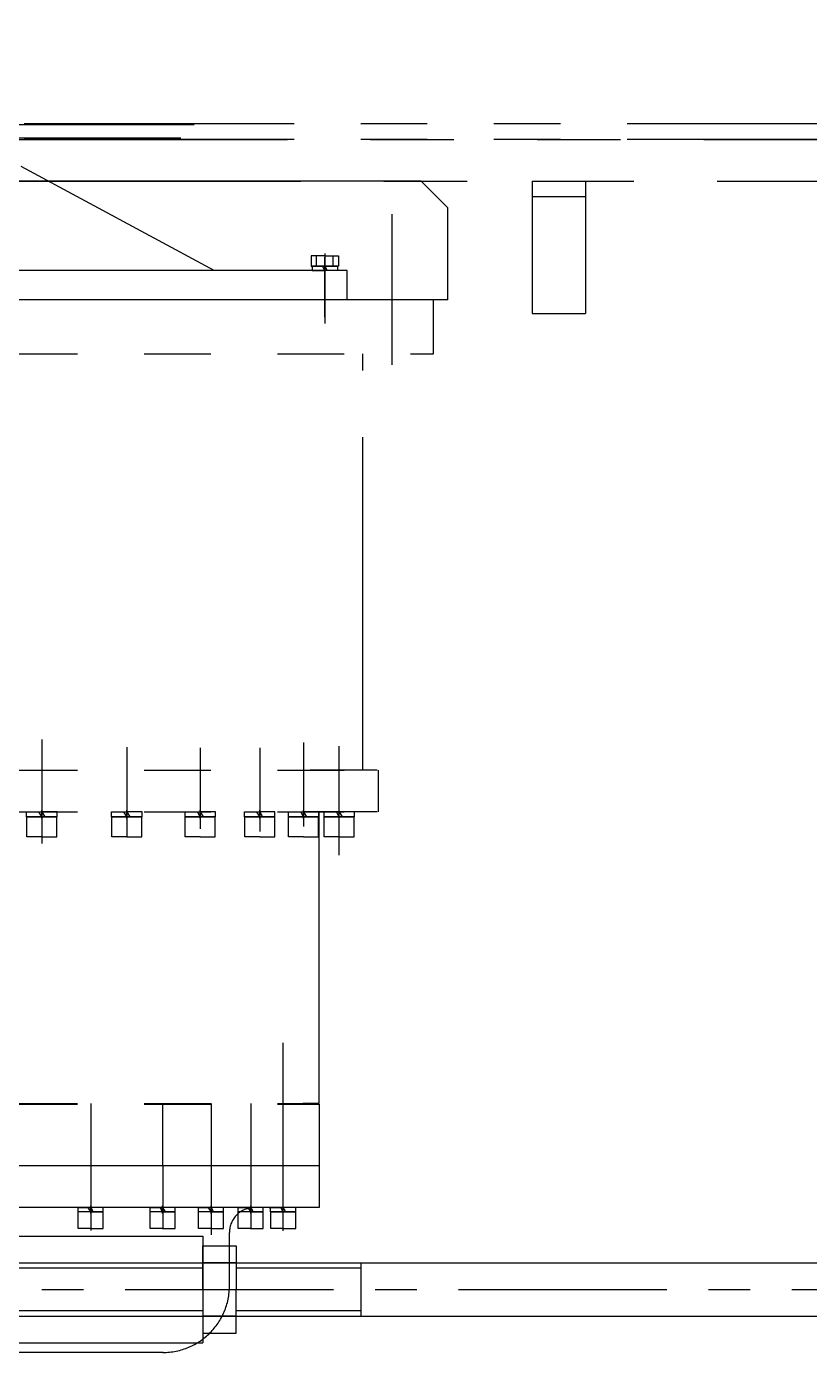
# Model space of a CAD drawing. Header units: millimetres. Extents: x 0 to 23760, y 0 to 16800.
# Drawn here: x 9595 to 10535, y 6571 to 8162 of the extents above; entities that cross this region are included whole.
import ezdxf

# ---------------------------------------------------------------- set-up
doc = ezdxf.new("R2010")
doc.units = ezdxf.units.MM
doc.header["$LTSCALE"] = 400
doc.linetypes.add('G', pattern=[2, 1.25, -0.25, 0.25, -0.25])
doc.linetypes.add('K', pattern=[2.5, 1.25, -0.25, 0.25, -0.25, 0.25, -0.25])
for name, color, linetype in [('01', 7, 'Continuous'), ('02', 1, 'Continuous'), ('05', 4, 'G'), ('07', 6, 'K')]:
    doc.layers.add(name, color=color, linetype=linetype)

# ---------------------------------------------------------------- blocks, each defined once
blk = doc.blocks.new('erwedfrrfrf')
for p, q in [((3638.066492256967, 6903.695671094638), (1949.066492256967, 6903.695671094638)), ((1949.066492256967, 6903.695671094638), (1949.066492256967, 6793.295671094638)), ((3638.066492256967, 6903.695671094638), (3638.066492256967, 6793.295671094638)), ((1949.066492256967, 6793.295671094638), (1981.066492256967, 6761.295671094638)), ((3638.066492256967, 6793.295671094638), (3606.066492256967, 6761.295671094638)), ((3606.066492256967, 6761.295671094638), (1981.066492256967, 6761.295671094638))]:
    blk.add_line(p, q)
blk = doc.blocks.new('wqtwqwqrwq')
for p, q in [((-6106.439659763613, 6374.824241838827), (-3032.439659763613, 6374.824241838827)), ((-6122.439659763613, 6324.824241838827), (-3032.439659763615, 6324.824241838827))]:
    blk.add_line(p, q)
blk = doc.blocks.new('3t35w3tr23')
for p, q in [((2253.566492256969, 6692.295671094638), (2269.566492256969, 6708.295671094638)), ((3317.566492256971, 6708.295671094638), (2269.566492256969, 6708.295671094638)), ((3333.56649225697, 6692.295671094637), (2253.56649225697, 6692.295671094638)), ((2253.56649225697, 6143.295671094637), (2253.566492256969, 6692.295671094638)), ((3333.56649225697, 6143.295671094638), (2253.56649225697, 6143.295671094636)), ((2269.56649225697, 6127.295671094637), (2253.56649225697, 6143.295671094637)), ((3317.566492256969, 6127.295671094638), (3333.56649225697, 6143.295671094638))]:
    blk.add_line(p, q)
blk = doc.blocks.new('erw')
for p, q in [((4244.511608141989, 6886.561648173643), (4403.47788998477, 6886.561648173643)), ((4244.511608141989, 6886.561648173643), (4244.511608141989, 6822.561648173643)), ((4263.511608141989, 6822.561648173643), (4263.511608141989, 6886.561648173643)), ((4403.47788998477, 6886.561648173643), (4403.47788998477, 6822.561648173643)), ((4244.511608141989, 6822.561648173643), (4403.47788998477, 6822.561648173643))]:
    blk.add_line(p, q)
blk = doc.blocks.new('*U20')
at = {"layer": '01'}
for p, q in [((-15.10000000019493, 4.999999999924095), (-15.10000000019493, -3.503246160812043e-46)), ((9.184547653528396e-16, 4.999999999924094), (-15.10000000019493, 4.999999999924095)), ((-15.10000000019493, -3.503246160812043e-46), (0, 0)), ((0, 0), (-2.886751345795493, 4.999999999924094)), ((9.184547653528396e-16, 4.999999999924094), (2.886751345795493, -3.535134039966458e-16)), ((9.184547653528396e-16, 4.999999999924094), (15.10000000019493, 4.999999999924085)), ((15.10000000019493, -3.698311188591433e-15), (0, 0)), ((15.10000000019493, 4.999999999924085), (15.10000000019493, -3.698311188591433e-15))]:
    blk.add_line(p, q, dxfattribs=at)
at = {"layer": '05'}
blk.add_line((1.303595732132337e-15, 7.09667901615029), (0, -2.095679016226192), dxfattribs=at)
blk = doc.blocks.new('*U21')
at = {"layer": '01'}
for p, q in [((-18.25000000031419, 5.999999999961953), (-18.25000000031419, -3.503246160812043e-46)), ((1.10214571843315e-15, 5.99999999996195), (-18.25000000031419, 5.999999999961953)), ((-18.25000000031419, -3.503246160812043e-46), (0, 0)), ((0, 0), (-3.464101614985212, 5.999999999961951)), ((1.10214571843315e-15, 5.99999999996195), (3.464101614985212, -4.24216084799725e-16)), ((1.10214571843315e-15, 5.99999999996195), (18.25000000031419, 5.999999999961939)), ((18.25000000031419, -4.46981319152876e-15), (0, 0)), ((18.25000000031419, 5.999999999961939), (18.25000000031419, -4.46981319152876e-15))]:
    blk.add_line(p, q, dxfattribs=at)
at = {"layer": '05'}
blk.add_line((1.487286685212648e-15, 8.096679016188148), (0, -2.095679016226192), dxfattribs=at)
blk = doc.blocks.new('*U19')
at = {"layer": '01'}
for p, q in [((-15.10000000019493, 4.999999999924095), (-15.10000000019493, -3.503246160812043e-46)), ((9.184547653528396e-16, 4.999999999924094), (-15.10000000019493, 4.999999999924095)), ((-15.10000000019493, -3.503246160812043e-46), (0, 0)), ((0, 0), (-2.886751345795493, 4.999999999924094)), ((9.184547653528396e-16, 4.999999999924094), (2.886751345795493, -3.535134039966458e-16)), ((9.184547653528396e-16, 4.999999999924094), (15.10000000019493, 4.999999999924085)), ((15.10000000019493, -3.698311188591433e-15), (0, 0)), ((15.10000000019493, 4.999999999924085), (15.10000000019493, -3.698311188591433e-15))]:
    blk.add_line(p, q, dxfattribs=at)
at = {"layer": '05'}
blk.add_line((1.303595732132337e-15, 7.09667901615029), (0, -2.095679016226192), dxfattribs=at)
blk = doc.blocks.new('EWERWE')
at = {"layer": '05', "color": 4, "linetype": 'G', "ltscale": 0.8}
for p, q in [((-13248.57652748263, 6047.105725641456), (-13354.39305577666, 6047.105725641456)), ((-13132.67159794805, 6047.105725641409), (-13308.71326128276, 6047.105725641474))]:
    blk.add_line(p, q, dxfattribs=at)
at = {"layer": '07', "color": 6, "linetype": 'K', "ltscale": 0.8}
for p, q in [((-14457.86364424786, 7660.105725641456), (-14457.86364424786, 5736.105725641456)), ((-14438.86364424786, 7660.105725641456), (-14438.86364424786, 5736.105725641456)), ((-14181.66364424744, 6227.605725641456), (-14246.66364424744, 6227.605725641456)), ((-14246.66364424744, 5400.105725641456), (-14246.66364424744, 6227.605725641456)), ((-14181.66364424744, 5400.105725641456), (-14181.66364424744, 6227.605725641456)), ((-14243.46364424785, 6178.105725641452), (-14349.16312877023, 6178.105725641452)), ((-14168.50899217307, 6178.005725641458), (-14267.76347397981, 6178.005725641458)), ((-13631.66364424744, 6161.455725641458), (-13681.66364424744, 6161.455725641458)), ((-13681.66364424744, 5400.105725641456), (-13681.66364424744, 6161.455725641458)), ((-13631.66364424744, 5400.105725641456), (-13631.66364424744, 6161.455725641458)), ((-13681.66364424744, 6160.105725641456), (-13681.66364424744, 6079.555725641457)), ((-13631.66364424744, 6160.105725641456), (-13631.66364424744, 6090.105725641456)), ((-13681.66364424744, 6142.605725641456), (-14181.66364424744, 6142.605725641456)), ((-13681.66364424744, 6142.605725641456), (-14181.66364424744, 6142.605725641456)), ((-13625.66364424748, 6132.480725643679), (-13625.66364424748, 6114.480725641456)), ((-13601.66364424716, 6132.480725643679), (-13625.66364424748, 6132.480725643679)), ((-13601.66364424716, 6114.480725641456), (-13601.66364424716, 6132.480725643679)), ((-14299.16364424763, 6097.086225641454), (-14299.16364424763, 6113.561225641605)), ((-14299.16364424763, 6113.561225641605), (-14286.66364424737, 6113.561225641605)), ((-14286.66364424737, 6113.561225641605), (-14286.66364424737, 6097.086225641454)), ((-14246.66364424744, 6124.066725641455), (-14281.66364424744, 6124.066725641455)), ((-14281.66364424744, 6124.066725641455), (-14281.66364424744, 5964.066725641455)), ((-14281.66364424744, 6124.066725641455), (-14281.66364424744, 5400.105725641456)), ((-13579.61370037065, 6114.480725641456), (-13710.68996145582, 6114.480725641456)), ((-13623.2092295422, 6114.480725641456), (-13692.66810955407, 6114.480725641456)), ((-13625.66364425662, 6126.480725642784), (-13625.66364425662, 6114.480725641456)), ((-13625.66364425662, 6102.480725640132), (-13625.66364425662, 6114.480725641456)), ((-13625.66364424748, 6096.480725639233), (-13625.66364424748, 6114.480725641456)), ((-13601.66364424716, 6114.480725641456), (-13601.66364424716, 6096.480725639233)), ((-14302.22863609401, 6097.086225641454), (-14218.11476588428, 6097.086225641454)), ((-14286.66364424737, 6107.086225641588), (-14299.16364424763, 6107.086225641588)), ((-14299.16364424763, 6097.086225641454), (-14299.16364424763, 6080.611225641306)), ((-14225.56385243876, 6097.086225641454), (-14297.75271498121, 6097.086225641454)), ((-14286.66364424737, 6080.611225641306), (-14286.66364424737, 6097.086225641454)), ((-14286.66364424737, 6087.086225641323), (-14299.16364424763, 6087.086225641323)), ((-13281.66364424744, 6090.105725641456), (-13631.66364424744, 6090.105725641456)), ((-13281.66364424744, 6090.105725641456), (-13631.66364424744, 6090.105725641456)), ((-13601.66364424716, 6096.480725639233), (-13625.66364424748, 6096.480725639233)), ((-13625.66364424748, 6089.5699254003), (-13625.66364424748, 6071.569925398077)), ((-13601.66364424716, 6089.5699254003), (-13625.66364424748, 6089.5699254003)), ((-13625.66364425662, 6083.569925399405), (-13625.66364425662, 6071.569925398077)), ((-13601.66364424716, 6071.569925398077), (-13601.66364424716, 6089.5699254003)), ((-13281.66364424744, 6090.105725641456), (-13281.66364424744, 6070.730725641456)), ((-13281.66364424744, 5400.105725641456), (-13281.66364424744, 6090.105725641456)), ((-13280.66364424744, 6090.105725641456), (-13156.66364424744, 6090.105725641456)), ((-13280.66364424747, 5400.105725641456), (-13280.66364424744, 6090.105725641456)), ((-13206.66364424744, 6090.105725641456), (-13206.66364424746, 5400.105725641456)), ((-13156.66364424744, 6090.105725641456), (-13156.66364424743, 4710.105725641456)), ((-14299.16364424763, 6080.611225641306), (-14286.66364424737, 6080.611225641306)), ((-13715.01760926016, 6071.569925398077), (-13614.14064673561, 6071.569925398077)), ((-13625.66364425662, 6059.569925396753), (-13625.66364425662, 6071.569925398077)), ((-13625.66364424748, 6053.569925395858), (-13625.66364424748, 6071.569925398077)), ((-13601.66364424716, 6071.569925398077), (-13601.66364424716, 6053.569925395858)), ((-13280.66364424744, 6070.730725641456), (-13281.66364424744, 6070.730725641456)), ((-13280.66364424744, 6070.730725641456), (-13281.66364424744, 6070.730725641456)), ((-13601.66364424716, 6053.569925395858), (-13625.66364424748, 6053.569925395858)), ((-13156.55852897224, 6063.870725641579), (-13156.55852897224, 6047.105725641416)), ((-13131.55852897215, 6062.105725644588), (-13151.55852897232, 6062.105725644588)), ((-13151.55852897232, 6062.105725644588), (-13151.55852897232, 6047.105725641416)), ((-13131.55852897215, 6047.105725641416), (-13131.55852897215, 6062.105725644588)), ((-13601.66364424716, 6036.93047946018), (-13625.66364424748, 6036.93047946018)), ((-13625.66364424748, 6036.93047946018), (-13625.66364424748, 6018.930479457958)), ((-13601.66364424716, 6018.930479457958), (-13601.66364424716, 6036.93047946018)), ((-13161.73431324886, 6047.105725641456), (-13281.66364424744, 6047.105725641456)), ((-13128.51118474349, 6047.105725641416), (-13184.60587320101, 6047.105725641416)), ((-13156.55852897224, 6030.340725641257), (-13156.55852897224, 6047.105725641416)), ((-13151.55852897232, 6032.10572563824), (-13151.55852897232, 6047.105725641416)), ((-13131.55852897215, 6047.105725641416), (-13131.55852897215, 6032.10572563824)), ((-13708.41256846022, 6018.930479457958), (-13608.20882791199, 6018.930479457958)), ((-13625.66364425662, 6030.930479459285), (-13625.66364425662, 6018.930479457958)), ((-13625.66364425662, 6006.930479456633), (-13625.66364425662, 6018.930479457958)), ((-13625.66364424748, 6000.930479455738), (-13625.66364424748, 6018.930479457958)), ((-13601.66364424716, 6018.930479457958), (-13601.66364424716, 6000.930479455738)), ((-13131.66364424735, 6023.12920114833), (-13151.66364424751, 6023.12920114833)), ((-13151.66364424751, 6023.12920114833), (-13151.66364424751, 6008.129201145158)), ((-13131.55852897215, 6032.10572563824), (-13151.55852897232, 6032.10572563824)), ((-13131.66364424735, 6008.129201145158), (-13131.66364424735, 6023.12920114833)), ((-13281.66364424744, 6008.129201145158), (-13130.6346228222, 6008.129201145158)), ((-13131.66364424735, 6008.129201145158), (-13131.66364424735, 5993.129201141982)), ((-13601.66364424716, 6000.930479455738), (-13625.66364424748, 6000.930479455738)), ((-13131.66364424735, 5993.129201141982), (-13151.66364424751, 5993.129201141982)), ((-13151.66364424751, 5975.514672093303), (-13151.66364424751, 5960.514672090131)), ((-13131.66364424735, 5975.514672093303), (-13151.66364424751, 5975.514672093303)), ((-13131.66364424735, 5960.514672090131), (-13131.66364424735, 5975.514672093303)), ((-13062.66364424744, 5982.605725641456), (-13126.66364424744, 5982.605725641456)), ((-14281.66364424744, 5964.066725641455), (-14406.66364424744, 5732.605725641456)), ((-13625.66364424748, 5965.488356515779), (-13625.66364424748, 5947.48835651356)), ((-13601.66364424716, 5965.488356515779), (-13625.66364424748, 5965.488356515779)), ((-13625.66364425662, 5959.488356514884), (-13625.66364425662, 5947.48835651356)), ((-13601.66364424716, 5947.48835651356), (-13601.66364424716, 5965.488356515779)), ((-13281.66364424744, 5960.514672090131), (-13124.05603771328, 5960.514672090131)), ((-13131.66364424735, 5960.514672090131), (-13131.66364424735, 5945.514672086955)), ((-13708.41256846022, 5947.48835651356), (-13611.4154974999, 5947.48835651356)), ((-13625.66364425662, 5935.488356512232), (-13625.66364425662, 5947.48835651356)), ((-13625.66364424748, 5929.488356511337), (-13625.66364424748, 5947.48835651356)), ((-13601.66364424716, 5947.48835651356), (-13601.66364424716, 5929.488356511337)), ((-13131.66364424735, 5945.514672086955), (-13151.66364424751, 5945.514672086955)), ((-13601.66364424716, 5929.488356511337), (-13625.66364424748, 5929.488356511337)), ((-13151.66364424751, 5917.353355358798), (-13151.66364424751, 5902.353355355625)), ((-13131.66364424735, 5917.353355358798), (-13151.66364424751, 5917.353355358798)), ((-13131.66364424735, 5902.353355355625), (-13131.66364424735, 5917.353355358798)), ((-13281.66364424744, 5902.017756571276), (-13132.27729379995, 5902.418827592143)), ((-13131.66364424735, 5902.353355355625), (-13131.66364424735, 5887.353355352449)), ((-12982.66364424744, 5903.005725641458), (-12982.66364424743, 4897.605725641456)), ((-13601.66364424716, 5877.414289321309), (-13625.66364424748, 5877.414289321309)), ((-13625.66364424748, 5877.414289321309), (-13625.66364424748, 5859.414289319086)), ((-13601.66364424716, 5859.414289319086), (-13601.66364424716, 5877.414289321309)), ((-13131.66364424735, 5887.353355352449), (-13151.66364424751, 5887.353355352449)), ((-13709.42980626051, 5859.414289319086), (-13601.79551297461, 5859.414289319086)), ((-13625.66364425662, 5871.414289320414), (-13625.66364425662, 5859.414289319086)), ((-13625.66364425662, 5847.414289317762), (-13625.66364425662, 5859.414289319086)), ((-13625.66364424748, 5841.414289316864), (-13625.66364424748, 5859.414289319086)), ((-13601.66364424716, 5859.414289319086), (-13601.66364424716, 5841.414289316864)), ((-13601.66364424716, 5841.414289316864), (-13625.66364424748, 5841.414289316864)), ((-13151.66364424751, 5831.001500913745), (-13151.66364424751, 5816.001500910573)), ((-13131.66364424735, 5831.001500913745), (-13151.66364424751, 5831.001500913745)), ((-13131.66364424735, 5816.001500910573), (-13131.66364424735, 5831.001500913745)), ((-13281.66364424744, 5816.001500910573), (-13128.9899636008, 5816.001500910573)), ((-13131.66364424735, 5816.001500910573), (-13131.66364424735, 5801.001500907397)), ((-13131.66364424735, 5801.001500907397), (-13151.66364424751, 5801.001500907397)), ((-13625.66364424748, 5775.384363840839), (-13625.66364424748, 5757.384363838616)), ((-13601.66364424716, 5775.384363840839), (-13625.66364424748, 5775.384363840839)), ((-13625.66364425662, 5769.384363839944), (-13625.66364425662, 5757.384363838616)), ((-13601.66364424716, 5757.384363838616), (-13601.66364424716, 5775.384363840839)), ((-13718.72448701822, 5757.384363838616), (-13593.77887536248, 5757.384363838616)), ((-13625.66364425662, 5745.384363837292), (-13625.66364425662, 5757.384363838616)), ((-13625.66364424748, 5739.384363836397), (-13625.66364424748, 5757.384363838616)), ((-13601.66364424716, 5757.384363838616), (-13601.66364424716, 5739.384363836397)), ((-13601.66364424716, 5739.384363836397), (-13625.66364424748, 5739.384363836397))]:
    blk.add_line(p, q, dxfattribs=at)
for centre, radius, start, end in [((-13126.66364424744, 6012.605725641456), 30, 180, 270), ((-13062.66364424744, 5902.605725641456), 80, 0, 90)]:
    blk.add_arc(centre, radius, start, end, dxfattribs=at)
at = {"layer": '07', "color": 6, "linetype": 'K', "ltscale": 0.8, "extrusion": (0, 0, -1), "zscale": -1}
for name, p, rotation in [('wqtwqwqrwq', (20763.68788608669, 10674.54538540507), 90), ('erw', (18633.37525238984, 13232.6673738151), 180), ('erwedfrrfrf', (21150.15931534249, 2606.539233384478), 90), ('3t35w3tr23', (21148.65931534249, 2606.539233384478), 90)]:
    blk.add_blockref(name, p, dxfattribs=dict(at, rotation=rotation))
at = {"layer": '07', "color": 6, "linetype": 'K', "ltscale": 0.8}
for name, p, rotation in [('*U21', (-13631.66364424744, 6114.480725641456), 270), ('*U20', (-14281.66364424744, 6097.086225641458), 90), ('*U21', (-13631.66364424744, 6071.569925398079), 270), ('*U19', (-13156.55852897224, 6047.105725641416), 270), ('*U21', (-13631.66364424744, 6018.930479457959), 270), ('*U19', (-13156.66364424744, 6008.129201145158), 270), ('*U19', (-13156.66364424744, 5960.514672090131), 270), ('*U21', (-13631.66364424744, 5947.48835651356), 270), ('*U19', (-13156.66364424744, 5902.353355355625), 270), ('*U21', (-13631.66364424744, 5859.414289319086), 270), ('*U19', (-13156.66364424744, 5816.001500910573), 270), ('*U21', (-13631.66364424744, 5757.384363838616), 270)]:
    blk.add_blockref(name, p, dxfattribs=dict(at, rotation=rotation))
blk = doc.blocks.new('REWREWR')
at = {"layer": '01', "color": 7, "linetype": 'Continuous', "ltscale": 0.5}
for p, q in [((9629.96347779229, 5720.455725641437), (9629.96347779229, 7212.505725641455)), ((9693.96347779229, 5720.455725641466), (9693.96347779229, 7212.505725641455)), ((9629.96347779229, 6140.455725641437), (9693.96347779229, 6140.455725641466)), ((9597.96347779229, 5950.455725641437), (9725.96347779229, 5950.455725641437)), ((9597.96347779229, 5150.455725641437), (9597.96347779229, 5950.455725641466)), ((9725.96347779229, 5150.455725641437), (9725.96347779229, 5950.455725641466))]:
    blk.add_line(p, q, dxfattribs=at)
at = {"layer": '01', "ltscale": 0.5}
for p, q in [((9609.533477804964, 5950.455725641437), (9609.533477804964, 5990.455725654971)), ((9609.533477804964, 5990.455725654971), (9661.96347779229, 5990.455725654971)), ((9629.96347778226, 5990.455725654971), (9629.96347778226, 5950.455725641437)), ((9714.393477779615, 5990.455725654971), (9661.96347779229, 5990.455725654971)), ((9693.96347780232, 5990.455725654971), (9693.96347780232, 5950.455725641437)), ((9714.393477779615, 5950.455725641437), (9714.393477779615, 5990.455725654971)), ((9661.96347779229, 5950.455725641437), (9609.533477804964, 5950.455725641437)), ((9661.96347779229, 5950.455725641437), (9714.393477779615, 5950.455725641437))]:
    blk.add_line(p, q, dxfattribs=at)
at = {"layer": '02', "ltscale": 0.5}
for p, q in [((9636.36347779877, 6140.455725641437), (9636.36347779877, 5990.455725654971)), ((9687.563477785809, 6140.455725641437), (9687.563477785809, 5990.455725654971)), ((9636.36347779877, 5950.455725641437), (9636.36347779877, 5720.455725641437)), ((9687.563477785809, 5950.455725641408), (9687.563477785809, 5720.455725641466))]:
    blk.add_line(p, q, dxfattribs=at)
at = {"layer": '05', "color": 4, "linetype": 'G', "ltscale": 0.5}
blk.add_line((9661.96347779229, 3457.530199208686), (9661.96347779229, 7212.505725641455), dxfattribs=at)

msp = doc.modelspace()

# ---------------------------------------------------------------- block references
at = {"layer": '01', "rotation": 270}
msp.add_blockref('REWREWR', (3856.339808781922, 16308.22786983624), dxfattribs=at)
at = {"layer": '07', "rotation": 270}
msp.add_blockref('EWERWE', (3856.339808781917, -6412.042201069529), dxfattribs=at)

doc.saveas('drawing.dxf')
